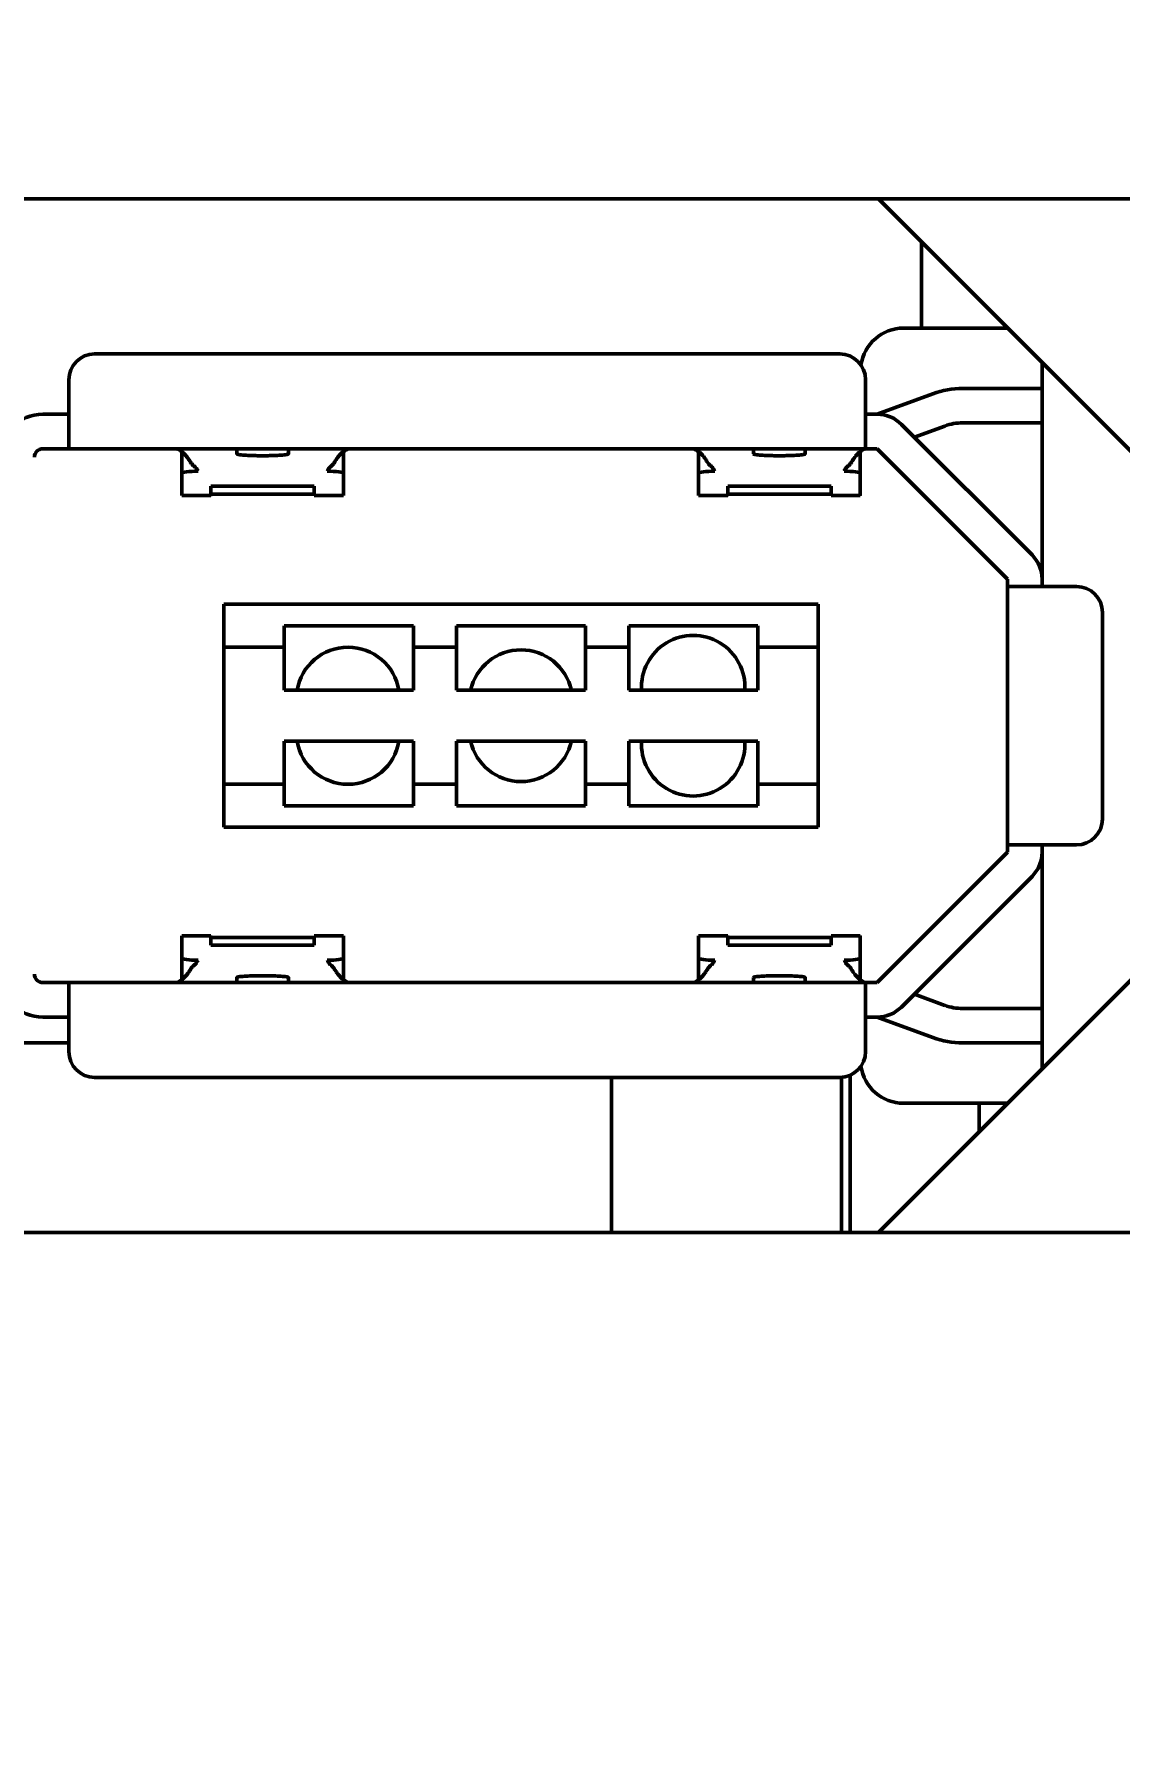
# Model space of a CAD drawing. Header units: millimetres. Extents: x 2121 to 4904, y 892 to 1933.
# Drawn here: x 2336.66 to 2361.86, y 1303.46 to 1343.37 of the extents above; entities that cross this region are included whole.
import ezdxf

# ---------------------------------------------------------------- set-up
doc = ezdxf.new("R2010")
doc.units = ezdxf.units.MM
doc.header["$LTSCALE"] = 1.8
doc.layers.add('외형선(ISO)', color=7, linetype='Continuous', lineweight=50)
doc.layers.add('치수(ISO)', color=7, linetype='Continuous', lineweight=25)
doc.styles.add('주 문자 (ISO)', font='')
doc.styles.add('주 텍스트 (ISO)', font='')
doc.styles.get('주 문자 (ISO)').set_extended_font_data('Tahoma')
doc.styles.get('주 텍스트 (ISO)').set_extended_font_data('Tahoma')
doc.dimstyles.new('기본값 (ISO)', dxfattribs={"dimscale": 1.8, "dimtxt": 3.5, "dimasz": 2.5, "dimexe": 3.175, "dimexo": 0, "dimgap": 0.762, "dimtad": 1, "dimrnd": 1e-08, "dimzin": 0, "dimtxsty": '주 텍스트 (ISO)', "dimcen": 0.09, "dimdle": 10, "dimclrd": 256, "dimclre": 256, "dimclrt": 256, "dimazin": 0, "dimtfac": 1.001486, "dimtmove": 0, "dimatfit": 3, "dimfxl": 1, "dimtolj": 1, "dimtzin": 0, "dimlwd": -1, "dimlwe": -1, "dimarcsym": 0})

# ---------------------------------------------------------------- blocks, each defined once
blk = doc.blocks.new('*D685')
at = {"layer": 'Defpoints', "color": 0}
for p in [(2296.96, 1640.945), (2404.327, 1640.945), (2379.76, 1292.845)]:
    blk.add_point(p, dxfattribs=at)
at = {"layer": '치수(ISO)', "color": 7}
for p, q in [((2296.96, 1640.945), (2410.042, 1640.945)), ((2404.327, 1297.345), (2404.327, 1636.445)), ((2379.76, 1292.845), (2410.042, 1292.845))]:
    blk.add_line(p, q, dxfattribs=at)
for points in [[(2405.077, 1636.445), (2403.577, 1636.445), (2404.327, 1640.945)], [(2403.577, 1297.345), (2405.077, 1297.345), (2404.327, 1292.845)]]:
    blk.add_solid(points, dxfattribs=at)
at = {"layer": '치수(ISO)', "insert": (2399.795, 1466.895), "char_height": 6.3, "attachment_point": 5, "rotation": 90, "style": '주 문자 (ISO)'}
blk.add_mtext('\\A1;174', dxfattribs=at)

msp = doc.modelspace()

# ---------------------------------------------------------------- linework, layer by layer
at = {"layer": '외형선(ISO)'}
for p, q in [((2328.46, 1339.545), (2364.46, 1339.545)), ((2362.26, 1333.545), (2356.26, 1339.545)), ((2357.26, 1336.545), (2357.26, 1338.545)), ((2356.844, 1336.545), (2359.26, 1336.545)), ((2338.06, 1335.945), (2355.36, 1335.945)), ((2360.06, 1330.713), (2360.06, 1335.745)), ((2337.46, 1335.345), (2337.46, 1334.745)), ((2355.96, 1335.345), (2355.96, 1334.745)), ((2359.66, 1335.145), (2358.215, 1335.145)), ((2359.66, 1335.145), (2360.06, 1335.145)), ((2337.46, 1334.745), (2337.46, 1333.745)), ((2355.96, 1333.745), (2355.96, 1334.745)), ((2357.525, 1335.022), (2356.229, 1334.545)), ((2337.46, 1334.545), (2336.86, 1334.545)), ((2356.229, 1334.545), (2355.96, 1334.545)), ((2360.06, 1334.345), (2358.215, 1334.345)), ((2359.826, 1331.279), (2356.794, 1334.31)), ((2357.801, 1334.271), (2357.094, 1334.011)), ((2337.46, 1333.745), (2336.86, 1333.745)), ((2355.96, 1333.745), (2337.46, 1333.745)), ((2340.085, 1333.677), (2340.085, 1333.167)), ((2343.835, 1333.677), (2343.835, 1333.167)), ((2352.085, 1333.677), (2352.085, 1333.167)), ((2355.835, 1333.677), (2355.835, 1333.167)), ((2355.96, 1333.745), (2356.229, 1333.745)), ((2356.229, 1333.745), (2359.26, 1330.713)), ((2340.76, 1332.659), (2340.085, 1332.659)), ((2343.835, 1332.659), (2343.16, 1332.659)), ((2352.76, 1332.659), (2352.085, 1332.659)), ((2355.835, 1332.659), (2355.16, 1332.659)), ((2359.26, 1330.713), (2359.26, 1330.545)), ((2359.26, 1324.545), (2359.26, 1330.545)), ((2360.26, 1330.545), (2359.26, 1330.545)), ((2360.06, 1330.545), (2360.06, 1330.713)), ((2360.26, 1330.545), (2360.86, 1330.545)), ((2341.06, 1330.135), (2354.86, 1330.135)), ((2341.06, 1329.135), (2341.06, 1330.135)), ((2354.86, 1330.135), (2354.86, 1329.135)), ((2342.46, 1329.635), (2342.46, 1329.135)), ((2345.46, 1329.635), (2342.46, 1329.635)), ((2345.46, 1329.135), (2345.46, 1329.635)), ((2346.46, 1329.635), (2346.46, 1329.135)), ((2349.46, 1329.635), (2346.46, 1329.635)), ((2349.46, 1329.135), (2349.46, 1329.635)), ((2350.46, 1329.635), (2350.46, 1329.135)), ((2353.46, 1329.635), (2350.46, 1329.635)), ((2353.46, 1329.135), (2353.46, 1329.635)), ((2361.46, 1325.145), (2361.46, 1329.945)), ((2341.06, 1329.135), (2341.06, 1328.135)), ((2341.06, 1329.135), (2342.46, 1329.135)), ((2342.46, 1329.135), (2342.46, 1328.135)), ((2345.46, 1329.135), (2346.46, 1329.135)), ((2345.46, 1328.135), (2345.46, 1329.135)), ((2346.46, 1329.135), (2346.46, 1328.135)), ((2349.46, 1329.135), (2350.46, 1329.135)), ((2349.46, 1328.135), (2349.46, 1329.135)), ((2350.46, 1329.135), (2350.46, 1328.135)), ((2353.46, 1329.135), (2354.86, 1329.135)), ((2353.46, 1328.135), (2353.46, 1329.135)), ((2354.86, 1328.135), (2354.86, 1329.135)), ((2341.06, 1328.135), (2341.06, 1326.955)), ((2345.46, 1328.135), (2342.46, 1328.135)), ((2349.46, 1328.135), (2346.46, 1328.135)), ((2353.46, 1328.135), (2350.46, 1328.135)), ((2354.86, 1326.955), (2354.86, 1328.135)), ((2341.06, 1326.955), (2341.06, 1325.955)), ((2342.46, 1325.955), (2342.46, 1326.955)), ((2345.46, 1326.955), (2342.46, 1326.955)), ((2345.46, 1326.955), (2345.46, 1325.955)), ((2349.46, 1326.955), (2346.46, 1326.955)), ((2346.46, 1325.955), (2346.46, 1326.955)), ((2349.46, 1326.955), (2349.46, 1325.955)), ((2353.46, 1326.955), (2350.46, 1326.955)), ((2350.46, 1325.955), (2350.46, 1326.955)), ((2353.46, 1326.955), (2353.46, 1325.955)), ((2354.86, 1325.955), (2354.86, 1326.955)), ((2341.06, 1324.955), (2341.06, 1325.955)), ((2342.46, 1325.955), (2341.06, 1325.955)), ((2342.46, 1325.455), (2342.46, 1325.955)), ((2345.46, 1325.955), (2345.46, 1325.455)), ((2346.46, 1325.955), (2345.46, 1325.955)), ((2346.46, 1325.455), (2346.46, 1325.955)), ((2349.46, 1325.955), (2349.46, 1325.455)), ((2350.46, 1325.955), (2349.46, 1325.955)), ((2350.46, 1325.455), (2350.46, 1325.955)), ((2353.46, 1325.955), (2353.46, 1325.455)), ((2354.86, 1325.955), (2353.46, 1325.955)), ((2354.86, 1325.955), (2354.86, 1324.955)), ((2345.46, 1325.455), (2342.46, 1325.455)), ((2349.46, 1325.455), (2346.46, 1325.455)), ((2353.46, 1325.455), (2350.46, 1325.455)), ((2354.86, 1324.955), (2341.06, 1324.955)), ((2356.229, 1321.345), (2359.26, 1324.376)), ((2359.26, 1324.376), (2359.26, 1324.545)), ((2359.26, 1324.545), (2360.26, 1324.545)), ((2360.06, 1324.545), (2360.06, 1324.376)), ((2360.06, 1319.345), (2360.06, 1324.376)), ((2360.26, 1324.545), (2360.86, 1324.545)), ((2359.826, 1323.81), (2356.794, 1320.779)), ((2340.76, 1322.43), (2340.085, 1322.43)), ((2343.835, 1322.43), (2343.16, 1322.43)), ((2352.76, 1322.43), (2352.085, 1322.43)), ((2355.835, 1322.43), (2355.16, 1322.43)), ((2340.085, 1321.413), (2340.085, 1321.922)), ((2343.835, 1321.413), (2343.835, 1321.922)), ((2352.085, 1321.413), (2352.085, 1321.922)), ((2355.835, 1321.413), (2355.835, 1321.922)), ((2337.46, 1321.345), (2336.86, 1321.345)), ((2337.46, 1321.345), (2355.96, 1321.345)), ((2337.46, 1321.345), (2337.46, 1320.345)), ((2355.96, 1321.345), (2356.229, 1321.345)), ((2355.96, 1320.345), (2355.96, 1321.345)), ((2356.26, 1315.545), (2362.26, 1321.545)), ((2357.094, 1321.079), (2357.801, 1320.818)), ((2337.46, 1320.545), (2336.86, 1320.545)), ((2356.229, 1320.545), (2355.96, 1320.545)), ((2357.525, 1320.068), (2356.229, 1320.545)), ((2358.215, 1320.745), (2360.06, 1320.745)), ((2337.46, 1319.745), (2337.46, 1320.345)), ((2355.96, 1319.745), (2355.96, 1320.345)), ((2332.46, 1319.945), (2337.46, 1319.945)), ((2359.66, 1319.945), (2358.215, 1319.945)), ((2359.66, 1319.945), (2360.06, 1319.945)), ((2355.6, 1315.545), (2355.6, 1319.195)), ((2338.06, 1319.145), (2355.36, 1319.145)), ((2350.06, 1315.545), (2350.06, 1319.145)), ((2355.4, 1315.545), (2355.4, 1319.146)), ((2359.26, 1318.545), (2356.844, 1318.545)), ((2358.6, 1318.545), (2358.6, 1317.885)), ((2364.46, 1315.545), (2328.46, 1315.545))]:
    msp.add_line(p, q, dxfattribs=at)
for centre, radius, start, end in [((2356.844, 1335.545), 1, 90, 171.9012), ((2338.06, 1335.345), 0.6, 90, 180), ((2355.36, 1335.345), 0.6, 0, 90), ((2358.215, 1333.145), 2, 90, 110.2046), ((2336.86, 1333.545), 1, 90, 180), ((2356.229, 1333.745), 0.8, 45, 90), ((2358.215, 1333.145), 1.2, 90, 110.2046), ((2336.86, 1333.545), 0.2, 90, 180), ((2359.26, 1330.713), 0.8, 0, 45), ((2360.86, 1329.945), 0.6, 0, 90), ((2351.958, 1328.21), 1.2, 356.4062, 183.5938), ((2343.943, 1327.936), 1.2, 9.5358, 170.4642), ((2347.96, 1327.874), 1.2, 90, 167.4773), ((2347.96, 1327.874), 1.2, 12.5227, 90), ((2343.943, 1327.153), 1.2, 189.5358, 350.4642), ((2347.96, 1327.215), 1.2, 192.5227, 270), ((2347.96, 1327.215), 1.2, 270, 347.4773), ((2351.958, 1326.879), 1.2, 176.4062, 3.5938), ((2360.86, 1325.145), 0.6, 270, 0), ((2359.26, 1324.376), 0.8, 315, 0), ((2336.86, 1321.545), 1, 180, 270), ((2336.86, 1321.545), 0.2, 180, 270), ((2356.229, 1321.345), 0.8, 270, 315), ((2358.215, 1321.945), 1.2, 249.7954, 270), ((2358.215, 1321.945), 2, 249.7954, 270), ((2338.06, 1319.745), 0.6, 180, 270), ((2355.36, 1319.745), 0.6, 270, 0), ((2356.844, 1319.545), 1, 188.0988, 270)]:
    msp.add_arc(centre, radius, start, end, dxfattribs=at)
for points, knots in [([(2339.961, 1333.744), (2339.975, 1333.738), (2339.987, 1333.733), (2339.999, 1333.727), (2340.011, 1333.722), (2340.022, 1333.716), (2340.032, 1333.71), (2340.043, 1333.705), (2340.052, 1333.699), (2340.061, 1333.693), (2340.066, 1333.69), (2340.07, 1333.687), (2340.074, 1333.684), (2340.076, 1333.683), (2340.078, 1333.682), (2340.08, 1333.68), (2340.081, 1333.679), (2340.082, 1333.679), (2340.083, 1333.678), (2340.084, 1333.678), (2340.084, 1333.677), (2340.085, 1333.676), (2340.092, 1333.672), (2340.1, 1333.665), (2340.108, 1333.658), (2340.121, 1333.647), (2340.135, 1333.634), (2340.148, 1333.62), (2340.159, 1333.609), (2340.169, 1333.598), (2340.18, 1333.586), (2340.19, 1333.573), (2340.2, 1333.56), (2340.21, 1333.547), (2340.21, 1333.547), (2340.211, 1333.547), (2340.211, 1333.546), (2340.221, 1333.533), (2340.231, 1333.519), (2340.242, 1333.503), (2340.247, 1333.496), (2340.252, 1333.488), (2340.257, 1333.48), (2340.26, 1333.476), (2340.262, 1333.472), (2340.265, 1333.468), (2340.268, 1333.464), (2340.27, 1333.46), (2340.273, 1333.456), (2340.273, 1333.456), (2340.273, 1333.455), (2340.273, 1333.455), (2340.278, 1333.447), (2340.283, 1333.438), (2340.288, 1333.431), (2340.289, 1333.43), (2340.289, 1333.429), (2340.29, 1333.428), (2340.295, 1333.421), (2340.299, 1333.414), (2340.304, 1333.408), (2340.305, 1333.407), (2340.305, 1333.406), (2340.306, 1333.406), (2340.311, 1333.399), (2340.316, 1333.393), (2340.321, 1333.387), (2340.326, 1333.381), (2340.331, 1333.376), (2340.335, 1333.371), (2340.335, 1333.371), (2340.335, 1333.371), (2340.335, 1333.371), (2340.344, 1333.362), (2340.354, 1333.353), (2340.364, 1333.344), (2340.374, 1333.336), (2340.384, 1333.327), (2340.396, 1333.316), (2340.396, 1333.316), (2340.397, 1333.315), (2340.398, 1333.314), (2340.398, 1333.314), (2340.398, 1333.314), (2340.398, 1333.314), (2340.406, 1333.306), (2340.414, 1333.298), (2340.42, 1333.289), (2340.424, 1333.285), (2340.427, 1333.281), (2340.43, 1333.276), (2340.433, 1333.272), (2340.435, 1333.268), (2340.438, 1333.264), (2340.448, 1333.247), (2340.456, 1333.231), (2340.46, 1333.222)], [0.0020053, 0.0020053, 0.0020053, 0.0020053, 0.0643799, 0.0643799, 0.0643799, 0.1267546, 0.1267546, 0.1267546, 0.1891293, 0.1891293, 0.1891293, 0.2203166, 0.2203166, 0.2203166, 0.2359103, 0.2359103, 0.2359103, 0.2437071, 0.2437071, 0.2437071, 0.2498717, 0.2498717, 0.2498717, 0.2952048, 0.2952048, 0.2952048, 0.3762533, 0.3762533, 0.3762533, 0.438628, 0.438628, 0.438628, 0.5000008, 0.5000008, 0.5000008, 0.5010026, 0.5010026, 0.5010026, 0.5633773, 0.5633773, 0.5633773, 0.5945646, 0.5945646, 0.5945646, 0.6101583, 0.6101583, 0.6101583, 0.6249943, 0.6249943, 0.6249943, 0.625752, 0.625752, 0.625752, 0.6537316, 0.6537316, 0.6537316, 0.6569393, 0.6569393, 0.6569393, 0.6840557, 0.6840557, 0.6840557, 0.6881266, 0.6881266, 0.6881266, 0.719314, 0.719314, 0.719314, 0.7500016, 0.7500016, 0.7500016, 0.7505013, 0.7505013, 0.7505013, 0.812876, 0.812876, 0.812876, 0.8713522, 0.8713522, 0.8713522, 0.8749917, 0.8749917, 0.8749917, 0.8752507, 0.8752507, 0.8752507, 0.906438, 0.906438, 0.906438, 0.9220317, 0.9220317, 0.9220317, 0.9376253, 0.9376253, 0.9376253, 1, 1, 1, 1]), ([(2341.36, 1333.745), (2341.36, 1333.723), (2341.36, 1333.702), (2341.36, 1333.646), (2341.36, 1333.635), (2341.36, 1333.623)], [-0.9988847, -0.9988847, -0.9988847, -0.9988847, -0.75, -0.75, -0.7002284, -0.7002284, -0.7002284, -0.7002284]), ([(2341.36, 1333.623), (2341.36, 1333.621), (2341.363, 1333.619), (2341.378, 1333.614), (2341.391, 1333.611), (2341.438, 1333.603), (2341.482, 1333.599), (2341.586, 1333.591), (2341.644, 1333.588), (2341.748, 1333.585), (2341.79, 1333.584), (2341.875, 1333.582), (2341.917, 1333.582), (2341.96, 1333.582)], [0.000001, 0.000001, 0.000001, 0.000001, 0.00535377, 0.00535377, 0.01215161, 0.01215161, 0.02364563, 0.02364563, 0.0342391, 0.0342391, 0.04087624, 0.04087624, 0.04726548, 0.04726548, 0.04726548, 0.04726548]), ([(2341.96, 1333.582), (2342.003, 1333.582), (2342.045, 1333.582), (2342.13, 1333.584), (2342.172, 1333.585), (2342.276, 1333.588), (2342.335, 1333.591), (2342.438, 1333.599), (2342.482, 1333.603), (2342.53, 1333.611), (2342.543, 1333.614), (2342.557, 1333.619), (2342.56, 1333.621), (2342.56, 1333.623)], [0.000001, 0.000001, 0.000001, 0.000001, 0.0063895, 0.0063895, 0.01302584, 0.01302584, 0.0236187, 0.0236187, 0.03511235, 0.03511235, 0.04191001, 0.04191001, 0.04726258, 0.04726258, 0.04726258, 0.04726258]), ([(2342.56, 1333.623), (2342.56, 1333.635), (2342.56, 1333.646), (2342.56, 1333.702), (2342.56, 1333.723), (2342.56, 1333.745)], [0.7002284, 0.7002284, 0.7002284, 0.7002284, 0.75, 0.75, 0.9988847, 0.9988847, 0.9988847, 0.9988847]), ([(2343.46, 1333.222), (2343.464, 1333.231), (2343.472, 1333.247), (2343.482, 1333.264), (2343.485, 1333.268), (2343.488, 1333.272), (2343.49, 1333.276), (2343.499, 1333.289), (2343.51, 1333.302), (2343.522, 1333.314), (2343.523, 1333.315), (2343.524, 1333.316), (2343.525, 1333.316), (2343.536, 1333.327), (2343.546, 1333.336), (2343.556, 1333.344), (2343.566, 1333.353), (2343.576, 1333.362), (2343.585, 1333.371), (2343.585, 1333.371), (2343.585, 1333.371), (2343.585, 1333.371), (2343.589, 1333.376), (2343.594, 1333.381), (2343.599, 1333.387), (2343.604, 1333.393), (2343.609, 1333.399), (2343.614, 1333.406), (2343.615, 1333.406), (2343.616, 1333.407), (2343.616, 1333.408), (2343.621, 1333.414), (2343.625, 1333.421), (2343.63, 1333.428), (2343.631, 1333.429), (2343.631, 1333.43), (2343.632, 1333.431), (2343.637, 1333.438), (2343.642, 1333.447), (2343.647, 1333.455), (2343.647, 1333.455), (2343.647, 1333.456), (2343.647, 1333.456), (2343.65, 1333.46), (2343.652, 1333.464), (2343.655, 1333.468), (2343.658, 1333.472), (2343.66, 1333.476), (2343.663, 1333.48), (2343.668, 1333.488), (2343.673, 1333.496), (2343.679, 1333.503), (2343.689, 1333.519), (2343.699, 1333.533), (2343.709, 1333.546), (2343.71, 1333.547), (2343.71, 1333.547), (2343.71, 1333.547), (2343.72, 1333.56), (2343.73, 1333.573), (2343.74, 1333.585), (2343.751, 1333.598), (2343.761, 1333.609), (2343.772, 1333.62), (2343.792, 1333.642), (2343.813, 1333.66), (2343.834, 1333.676), (2343.834, 1333.676), (2343.835, 1333.676), (2343.835, 1333.676), (2343.836, 1333.677), (2343.836, 1333.678), (2343.837, 1333.678), (2343.838, 1333.679), (2343.839, 1333.679), (2343.84, 1333.68), (2343.842, 1333.682), (2343.844, 1333.683), (2343.846, 1333.684), (2343.85, 1333.687), (2343.854, 1333.69), (2343.859, 1333.693), (2343.868, 1333.699), (2343.877, 1333.705), (2343.888, 1333.71), (2343.898, 1333.716), (2343.909, 1333.722), (2343.921, 1333.727), (2343.933, 1333.733), (2343.945, 1333.738), (2343.959, 1333.744)], [0, 0, 0, 0, 0.0623747, 0.0623747, 0.0623747, 0.0779683, 0.0779683, 0.0779683, 0.1247494, 0.1247494, 0.1247494, 0.1286478, 0.1286478, 0.1286478, 0.187124, 0.187124, 0.187124, 0.2494987, 0.2494987, 0.2494987, 0.2499984, 0.2499984, 0.2499984, 0.280686, 0.280686, 0.280686, 0.3118734, 0.3118734, 0.3118734, 0.3159378, 0.3159378, 0.3159378, 0.3430607, 0.3430607, 0.3430607, 0.3462639, 0.3462639, 0.3462639, 0.3742481, 0.3742481, 0.3742481, 0.3750057, 0.3750057, 0.3750057, 0.3898417, 0.3898417, 0.3898417, 0.4054354, 0.4054354, 0.4054354, 0.4366227, 0.4366227, 0.4366227, 0.4989974, 0.4989974, 0.4989974, 0.4999992, 0.4999992, 0.4999992, 0.5613721, 0.5613721, 0.5613721, 0.6237468, 0.6237468, 0.6237468, 0.7484961, 0.7484961, 0.7484961, 0.7501283, 0.7501283, 0.7501283, 0.756293, 0.756293, 0.756293, 0.7640898, 0.7640898, 0.7640898, 0.7796835, 0.7796835, 0.7796835, 0.8108708, 0.8108708, 0.8108708, 0.8732455, 0.8732455, 0.8732455, 0.9356201, 0.9356201, 0.9356201, 0.9979948, 0.9979948, 0.9979948, 0.9979948]), ([(2351.961, 1333.744), (2351.988, 1333.733), (2352.012, 1333.722), (2352.033, 1333.71), (2352.043, 1333.705), (2352.053, 1333.699), (2352.061, 1333.693), (2352.066, 1333.69), (2352.07, 1333.687), (2352.074, 1333.684), (2352.076, 1333.683), (2352.078, 1333.682), (2352.08, 1333.68), (2352.081, 1333.679), (2352.082, 1333.679), (2352.083, 1333.678), (2352.084, 1333.677), (2352.085, 1333.677), (2352.086, 1333.676), (2352.095, 1333.669), (2352.103, 1333.662), (2352.112, 1333.655), (2352.124, 1333.644), (2352.136, 1333.633), (2352.148, 1333.62), (2352.159, 1333.609), (2352.169, 1333.598), (2352.18, 1333.586), (2352.186, 1333.577), (2352.193, 1333.569), (2352.2, 1333.56), (2352.204, 1333.556), (2352.207, 1333.551), (2352.211, 1333.546), (2352.221, 1333.533), (2352.231, 1333.519), (2352.242, 1333.503), (2352.244, 1333.499), (2352.247, 1333.496), (2352.249, 1333.492), (2352.252, 1333.488), (2352.255, 1333.484), (2352.257, 1333.48), (2352.26, 1333.476), (2352.262, 1333.472), (2352.265, 1333.468), (2352.268, 1333.464), (2352.27, 1333.46), (2352.273, 1333.455), (2352.274, 1333.454), (2352.275, 1333.452), (2352.276, 1333.451), (2352.276, 1333.45), (2352.277, 1333.449), (2352.277, 1333.448), (2352.278, 1333.447), (2352.279, 1333.446), (2352.279, 1333.445), (2352.28, 1333.443), (2352.281, 1333.442), (2352.282, 1333.44), (2352.285, 1333.436), (2352.287, 1333.433), (2352.289, 1333.43), (2352.293, 1333.423), (2352.297, 1333.417), (2352.301, 1333.412), (2352.303, 1333.409), (2352.304, 1333.408), (2352.306, 1333.406), (2352.311, 1333.399), (2352.316, 1333.392), (2352.321, 1333.387), (2352.326, 1333.381), (2352.331, 1333.376), (2352.335, 1333.371), (2352.344, 1333.362), (2352.354, 1333.353), (2352.364, 1333.344), (2352.369, 1333.34), (2352.375, 1333.335), (2352.38, 1333.33), (2352.382, 1333.328), (2352.385, 1333.327), (2352.387, 1333.325), (2352.387, 1333.324), (2352.388, 1333.323), (2352.389, 1333.323), (2352.39, 1333.321), (2352.392, 1333.32), (2352.393, 1333.319), (2352.394, 1333.318), (2352.395, 1333.317), (2352.396, 1333.316), (2352.396, 1333.316), (2352.397, 1333.315), (2352.398, 1333.314), (2352.408, 1333.304), (2352.417, 1333.294), (2352.425, 1333.283), (2352.43, 1333.277), (2352.434, 1333.27), (2352.438, 1333.264), (2352.448, 1333.247), (2352.456, 1333.231), (2352.46, 1333.222)], [0.0020053, 0.0020053, 0.0020053, 0.0020053, 0.1267546, 0.1267546, 0.1267546, 0.1891293, 0.1891293, 0.1891293, 0.2203166, 0.2203166, 0.2203166, 0.2359103, 0.2359103, 0.2359103, 0.2437071, 0.2437071, 0.2437071, 0.251504, 0.251504, 0.251504, 0.3029398, 0.3029398, 0.3029398, 0.3762533, 0.3762533, 0.3762533, 0.438628, 0.438628, 0.438628, 0.4793784, 0.4793784, 0.4793784, 0.5010026, 0.5010026, 0.5010026, 0.5633773, 0.5633773, 0.5633773, 0.5791938, 0.5791938, 0.5791938, 0.5945646, 0.5945646, 0.5945646, 0.6101583, 0.6101583, 0.6101583, 0.625752, 0.625752, 0.625752, 0.6306847, 0.6306847, 0.6306847, 0.633726, 0.633726, 0.633726, 0.6367672, 0.6367672, 0.6367672, 0.6428492, 0.6428492, 0.6428492, 0.6550118, 0.6550118, 0.6550118, 0.6793312, 0.6793312, 0.6793312, 0.6881266, 0.6881266, 0.6881266, 0.719314, 0.719314, 0.719314, 0.7505013, 0.7505013, 0.7505013, 0.812876, 0.812876, 0.812876, 0.8440633, 0.8440633, 0.8440633, 0.8557671, 0.8557671, 0.8557671, 0.859657, 0.859657, 0.859657, 0.8674538, 0.8674538, 0.8674538, 0.8713522, 0.8713522, 0.8713522, 0.8752507, 0.8752507, 0.8752507, 0.9136228, 0.9136228, 0.9136228, 0.9376253, 0.9376253, 0.9376253, 1, 1, 1, 1]), ([(2353.36, 1333.623), (2353.36, 1333.635), (2353.36, 1333.646), (2353.36, 1333.702), (2353.36, 1333.723), (2353.36, 1333.745)], [0.7002284, 0.7002284, 0.7002284, 0.7002284, 0.75, 0.75, 0.9988847, 0.9988847, 0.9988847, 0.9988847]), ([(2353.96, 1333.582), (2353.917, 1333.582), (2353.875, 1333.582), (2353.79, 1333.584), (2353.748, 1333.585), (2353.644, 1333.588), (2353.586, 1333.591), (2353.482, 1333.599), (2353.438, 1333.603), (2353.391, 1333.611), (2353.378, 1333.614), (2353.363, 1333.619), (2353.36, 1333.621), (2353.36, 1333.623)], [-0.04726548, -0.04726548, -0.04726548, -0.04726548, -0.04087659, -0.04087659, -0.03423984, -0.03423984, -0.02364633, -0.02364633, -0.01215197, -0.01215197, -0.0053539, -0.0053539, -0.000001, -0.000001, -0.000001, -0.000001]), ([(2354.56, 1333.623), (2354.56, 1333.621), (2354.557, 1333.619), (2354.543, 1333.614), (2354.53, 1333.611), (2354.482, 1333.603), (2354.438, 1333.599), (2354.335, 1333.591), (2354.276, 1333.588), (2354.172, 1333.585), (2354.13, 1333.584), (2354.045, 1333.582), (2354.003, 1333.582), (2353.96, 1333.582)], [-0.04726258, -0.04726258, -0.04726258, -0.04726258, -0.04191013, -0.04191013, -0.03511271, -0.03511271, -0.0236194, -0.0236194, -0.01302658, -0.01302658, -0.00638985, -0.00638985, -0.000001, -0.000001, -0.000001, -0.000001]), ([(2354.56, 1333.745), (2354.56, 1333.723), (2354.56, 1333.702), (2354.56, 1333.646), (2354.56, 1333.635), (2354.56, 1333.623)], [-0.9988847, -0.9988847, -0.9988847, -0.9988847, -0.75, -0.75, -0.7002284, -0.7002284, -0.7002284, -0.7002284]), ([(2355.46, 1333.222), (2355.464, 1333.231), (2355.472, 1333.247), (2355.482, 1333.264), (2355.486, 1333.27), (2355.49, 1333.277), (2355.495, 1333.283), (2355.503, 1333.294), (2355.512, 1333.304), (2355.522, 1333.314), (2355.523, 1333.315), (2355.524, 1333.316), (2355.525, 1333.316), (2355.525, 1333.317), (2355.526, 1333.318), (2355.527, 1333.319), (2355.528, 1333.32), (2355.53, 1333.321), (2355.531, 1333.323), (2355.532, 1333.323), (2355.533, 1333.324), (2355.533, 1333.325), (2355.535, 1333.327), (2355.538, 1333.328), (2355.54, 1333.33), (2355.545, 1333.335), (2355.551, 1333.34), (2355.556, 1333.344), (2355.566, 1333.353), (2355.576, 1333.362), (2355.585, 1333.371), (2355.589, 1333.376), (2355.594, 1333.381), (2355.599, 1333.387), (2355.604, 1333.392), (2355.609, 1333.399), (2355.614, 1333.406), (2355.616, 1333.408), (2355.617, 1333.409), (2355.619, 1333.412), (2355.623, 1333.417), (2355.626, 1333.422), (2355.63, 1333.428), (2355.633, 1333.432), (2355.635, 1333.436), (2355.638, 1333.44), (2355.639, 1333.442), (2355.64, 1333.443), (2355.641, 1333.445), (2355.642, 1333.446), (2355.642, 1333.447), (2355.643, 1333.448), (2355.643, 1333.449), (2355.644, 1333.45), (2355.644, 1333.451), (2355.645, 1333.452), (2355.646, 1333.454), (2355.647, 1333.455), (2355.65, 1333.46), (2355.652, 1333.464), (2355.655, 1333.468), (2355.658, 1333.472), (2355.66, 1333.476), (2355.663, 1333.48), (2355.665, 1333.484), (2355.668, 1333.488), (2355.671, 1333.492), (2355.673, 1333.496), (2355.676, 1333.499), (2355.679, 1333.503), (2355.689, 1333.519), (2355.699, 1333.533), (2355.709, 1333.546), (2355.713, 1333.551), (2355.716, 1333.556), (2355.72, 1333.56), (2355.727, 1333.569), (2355.734, 1333.577), (2355.74, 1333.585), (2355.751, 1333.598), (2355.761, 1333.609), (2355.772, 1333.62), (2355.784, 1333.633), (2355.796, 1333.644), (2355.808, 1333.655), (2355.817, 1333.662), (2355.825, 1333.669), (2355.834, 1333.676), (2355.835, 1333.677), (2355.836, 1333.677), (2355.837, 1333.678), (2355.838, 1333.679), (2355.839, 1333.679), (2355.84, 1333.68), (2355.842, 1333.682), (2355.844, 1333.683), (2355.846, 1333.684), (2355.85, 1333.687), (2355.854, 1333.69), (2355.859, 1333.693), (2355.867, 1333.699), (2355.877, 1333.705), (2355.887, 1333.71), (2355.908, 1333.722), (2355.932, 1333.733), (2355.959, 1333.744)], [0, 0, 0, 0, 0.0623747, 0.0623747, 0.0623747, 0.0863772, 0.0863772, 0.0863772, 0.1247494, 0.1247494, 0.1247494, 0.1286478, 0.1286478, 0.1286478, 0.1325462, 0.1325462, 0.1325462, 0.140343, 0.140343, 0.140343, 0.1442341, 0.1442341, 0.1442341, 0.1559367, 0.1559367, 0.1559367, 0.187124, 0.187124, 0.187124, 0.2494987, 0.2494987, 0.2494987, 0.280686, 0.280686, 0.280686, 0.3118734, 0.3118734, 0.3118734, 0.3206749, 0.3206749, 0.3206749, 0.3430607, 0.3430607, 0.3430607, 0.3571617, 0.3571617, 0.3571617, 0.363245, 0.363245, 0.363245, 0.3662868, 0.3662868, 0.3662868, 0.3693288, 0.3693288, 0.3693288, 0.3742481, 0.3742481, 0.3742481, 0.3898417, 0.3898417, 0.3898417, 0.4054354, 0.4054354, 0.4054354, 0.4208253, 0.4208253, 0.4208253, 0.4366227, 0.4366227, 0.4366227, 0.4989974, 0.4989974, 0.4989974, 0.5206458, 0.5206458, 0.5206458, 0.5613721, 0.5613721, 0.5613721, 0.6237468, 0.6237468, 0.6237468, 0.6970752, 0.6970752, 0.6970752, 0.7484961, 0.7484961, 0.7484961, 0.756293, 0.756293, 0.756293, 0.7640898, 0.7640898, 0.7640898, 0.7796835, 0.7796835, 0.7796835, 0.8108708, 0.8108708, 0.8108708, 0.8732455, 0.8732455, 0.8732455, 0.9979948, 0.9979948, 0.9979948, 0.9979948]), ([(2340.46, 1333.222), (2340.361, 1333.222), (2340.263, 1333.217), (2340.194, 1333.207), (2340.125, 1333.198), (2340.085, 1333.183), (2340.085, 1333.167)], [0, 0, 0, 0, 0.5, 0.5, 0.5, 1, 1, 1, 1]), ([(2340.085, 1333.167), (2340.085, 1333.166), (2340.085, 1333.155), (2340.085, 1333.137), (2340.085, 1333.117), (2340.085, 1333.108), (2340.085, 1333.104), (2340.085, 1333.103), (2340.085, 1333.103), (2340.085, 1333.102), (2340.085, 1333.1), (2340.085, 1333.098), (2340.085, 1333.077), (2340.085, 1333.049), (2340.085, 1332.982), (2340.085, 1332.942), (2340.085, 1332.859), (2340.085, 1332.814), (2340.085, 1332.734), (2340.085, 1332.698), (2340.085, 1332.667), (2340.085, 1332.66), (2340.085, 1332.659), (2340.085, 1332.659), (2340.085, 1332.659)], [-0.2211868, -0.2211868, -0.2211868, -0.2211868, -0.21875, -0.203125, -0.1953125, -0.1914063, -0.190918, -0.190918, -0.1904297, -0.1904297, -0.1894531, -0.1875, -0.1875, -0.15625, -0.15625, -0.125, -0.125, -0.09375, -0.09375, -0.0625, -0.0625, -0.046875, -0.046875, -0.0452681, -0.0452681, -0.0452681, -0.0452681]), ([(2343.835, 1333.167), (2343.835, 1333.184), (2343.797, 1333.197), (2343.726, 1333.207), (2343.656, 1333.217), (2343.56, 1333.222), (2343.46, 1333.222)], [0, 0, 0, 0, 0.5, 0.5, 0.5, 1, 1, 1, 1]), ([(2343.835, 1332.659), (2343.835, 1332.659), (2343.835, 1332.659), (2343.835, 1332.66), (2343.835, 1332.667), (2343.835, 1332.698), (2343.835, 1332.734), (2343.835, 1332.814), (2343.835, 1332.859), (2343.835, 1332.942), (2343.835, 1332.982), (2343.835, 1333.049), (2343.835, 1333.077), (2343.835, 1333.098), (2343.835, 1333.1), (2343.835, 1333.102), (2343.835, 1333.103), (2343.835, 1333.103), (2343.835, 1333.104), (2343.835, 1333.108), (2343.835, 1333.117), (2343.835, 1333.137), (2343.835, 1333.155), (2343.835, 1333.166), (2343.835, 1333.167)], [0.0452681, 0.0452681, 0.0452681, 0.0452681, 0.046875, 0.046875, 0.0625, 0.0625, 0.09375, 0.09375, 0.125, 0.125, 0.15625, 0.15625, 0.1875, 0.1875, 0.1894531, 0.1904297, 0.1904297, 0.190918, 0.190918, 0.1914063, 0.1953125, 0.203125, 0.21875, 0.2211868, 0.2211868, 0.2211868, 0.2211868]), ([(2352.46, 1333.222), (2352.361, 1333.222), (2352.263, 1333.217), (2352.194, 1333.207), (2352.125, 1333.198), (2352.085, 1333.183), (2352.085, 1333.167)], [0, 0, 0, 0, 0.5, 0.5, 0.5, 1, 1, 1, 1]), ([(2352.085, 1333.167), (2352.085, 1333.166), (2352.085, 1333.155), (2352.085, 1333.137), (2352.085, 1333.117), (2352.085, 1333.108), (2352.085, 1333.104), (2352.085, 1333.103), (2352.085, 1333.103), (2352.085, 1333.102), (2352.085, 1333.1), (2352.085, 1333.098), (2352.085, 1333.077), (2352.085, 1333.049), (2352.085, 1332.982), (2352.085, 1332.942), (2352.085, 1332.859), (2352.085, 1332.814), (2352.085, 1332.734), (2352.085, 1332.698), (2352.085, 1332.667), (2352.085, 1332.66), (2352.085, 1332.659), (2352.085, 1332.659), (2352.085, 1332.659)], [-0.2211868, -0.2211868, -0.2211868, -0.2211868, -0.21875, -0.203125, -0.1953125, -0.1914063, -0.190918, -0.190918, -0.1904297, -0.1904297, -0.1894531, -0.1875, -0.1875, -0.15625, -0.15625, -0.125, -0.125, -0.09375, -0.09375, -0.0625, -0.0625, -0.046875, -0.046875, -0.0452681, -0.0452681, -0.0452681, -0.0452681]), ([(2355.835, 1333.167), (2355.835, 1333.184), (2355.797, 1333.197), (2355.726, 1333.207), (2355.656, 1333.217), (2355.56, 1333.222), (2355.46, 1333.222)], [0, 0, 0, 0, 0.5, 0.5, 0.5, 1, 1, 1, 1]), ([(2355.835, 1332.659), (2355.835, 1332.659), (2355.835, 1332.659), (2355.835, 1332.66), (2355.835, 1332.667), (2355.835, 1332.698), (2355.835, 1332.734), (2355.835, 1332.814), (2355.835, 1332.859), (2355.835, 1332.942), (2355.835, 1332.982), (2355.835, 1333.049), (2355.835, 1333.077), (2355.835, 1333.098), (2355.835, 1333.1), (2355.835, 1333.102), (2355.835, 1333.103), (2355.835, 1333.103), (2355.835, 1333.104), (2355.835, 1333.108), (2355.835, 1333.117), (2355.835, 1333.137), (2355.835, 1333.155), (2355.835, 1333.166), (2355.835, 1333.167)], [0.0452681, 0.0452681, 0.0452681, 0.0452681, 0.046875, 0.046875, 0.0625, 0.0625, 0.09375, 0.09375, 0.125, 0.125, 0.15625, 0.15625, 0.1875, 0.1875, 0.1894531, 0.1904297, 0.1904297, 0.190918, 0.190918, 0.1914063, 0.1953125, 0.203125, 0.21875, 0.2211868, 0.2211868, 0.2211868, 0.2211868]), ([(2340.76, 1332.659), (2340.76, 1332.659), (2340.76, 1332.659), (2340.76, 1332.66), (2340.76, 1332.667), (2340.76, 1332.698), (2340.76, 1332.734), (2340.76, 1332.806), (2340.76, 1332.841), (2340.76, 1332.874)], [0.04526813, 0.04526813, 0.04526813, 0.04526813, 0.046875, 0.046875, 0.0625, 0.0625, 0.09375, 0.09375, 0.11856529, 0.11856529, 0.11856529, 0.11856529]), ([(2340.76, 1332.874), (2341.16, 1332.874), (2341.56, 1332.874), (2342.36, 1332.874), (2342.76, 1332.874), (2343.16, 1332.874)], [-0.1200022, -0.1200022, -0.1200022, -0.1200022, -0.0600022, -0.0600022, -0.0000022, -0.0000022, -0.0000022, -0.0000022]), ([(2343.16, 1332.874), (2343.16, 1332.841), (2343.16, 1332.806), (2343.16, 1332.734), (2343.16, 1332.698), (2343.16, 1332.667), (2343.16, 1332.66), (2343.16, 1332.659), (2343.16, 1332.659), (2343.16, 1332.659)], [-0.11856529, -0.11856529, -0.11856529, -0.11856529, -0.09375, -0.09375, -0.0625, -0.0625, -0.046875, -0.046875, -0.04526813, -0.04526813, -0.04526813, -0.04526813]), ([(2352.76, 1332.659), (2352.76, 1332.659), (2352.76, 1332.659), (2352.76, 1332.66), (2352.76, 1332.667), (2352.76, 1332.698), (2352.76, 1332.734), (2352.76, 1332.806), (2352.76, 1332.841), (2352.76, 1332.874)], [0.04526813, 0.04526813, 0.04526813, 0.04526813, 0.046875, 0.046875, 0.0625, 0.0625, 0.09375, 0.09375, 0.11856529, 0.11856529, 0.11856529, 0.11856529]), ([(2352.76, 1332.874), (2353.16, 1332.874), (2353.56, 1332.874), (2354.36, 1332.874), (2354.76, 1332.874), (2355.16, 1332.874)], [-0.1200022, -0.1200022, -0.1200022, -0.1200022, -0.0600022, -0.0600022, -0.0000022, -0.0000022, -0.0000022, -0.0000022]), ([(2355.16, 1332.874), (2355.16, 1332.841), (2355.16, 1332.806), (2355.16, 1332.734), (2355.16, 1332.698), (2355.16, 1332.667), (2355.16, 1332.66), (2355.16, 1332.659), (2355.16, 1332.659), (2355.16, 1332.659)], [-0.11856529, -0.11856529, -0.11856529, -0.11856529, -0.09375, -0.09375, -0.0625, -0.0625, -0.046875, -0.046875, -0.04526813, -0.04526813, -0.04526813, -0.04526813]), ([(2343.16, 1332.692), (2342.76, 1332.692), (2342.36, 1332.692), (2341.56, 1332.692), (2341.16, 1332.692), (2340.76, 1332.692)], [0.0000017, 0.0000017, 0.0000017, 0.0000017, 0.0600017, 0.0600017, 0.1200017, 0.1200017, 0.1200017, 0.1200017]), ([(2355.16, 1332.692), (2354.76, 1332.692), (2354.36, 1332.692), (2353.56, 1332.692), (2353.16, 1332.692), (2352.76, 1332.692)], [0.0000017, 0.0000017, 0.0000017, 0.0000017, 0.0600017, 0.0600017, 0.1200017, 0.1200017, 0.1200017, 0.1200017]), ([(2340.085, 1321.922), (2340.085, 1321.923), (2340.085, 1321.935), (2340.085, 1321.952), (2340.085, 1321.972), (2340.085, 1321.982), (2340.085, 1321.985), (2340.085, 1321.986), (2340.085, 1321.986), (2340.085, 1321.987), (2340.085, 1321.989), (2340.085, 1321.991), (2340.085, 1322.012), (2340.085, 1322.04), (2340.085, 1322.107), (2340.085, 1322.147), (2340.085, 1322.231), (2340.085, 1322.275), (2340.085, 1322.355), (2340.085, 1322.391), (2340.085, 1322.422), (2340.085, 1322.429), (2340.085, 1322.43), (2340.085, 1322.43), (2340.085, 1322.43)], [-0.2211868, -0.2211868, -0.2211868, -0.2211868, -0.21875, -0.203125, -0.1953125, -0.1914063, -0.190918, -0.190918, -0.1904297, -0.1904297, -0.1894531, -0.1875, -0.1875, -0.15625, -0.15625, -0.125, -0.125, -0.09375, -0.09375, -0.0625, -0.0625, -0.046875, -0.046875, -0.0452681, -0.0452681, -0.0452681, -0.0452681]), ([(2340.76, 1322.43), (2340.76, 1322.43), (2340.76, 1322.43), (2340.76, 1322.429), (2340.76, 1322.422), (2340.76, 1322.391), (2340.76, 1322.355), (2340.76, 1322.283), (2340.76, 1322.249), (2340.76, 1322.215)], [0.04526813, 0.04526813, 0.04526813, 0.04526813, 0.046875, 0.046875, 0.0625, 0.0625, 0.09375, 0.09375, 0.11856529, 0.11856529, 0.11856529, 0.11856529]), ([(2343.16, 1322.397), (2342.76, 1322.397), (2342.36, 1322.397), (2341.56, 1322.397), (2341.16, 1322.397), (2340.76, 1322.397)], [0.0000017, 0.0000017, 0.0000017, 0.0000017, 0.0600017, 0.0600017, 0.1200017, 0.1200017, 0.1200017, 0.1200017]), ([(2343.16, 1322.215), (2343.16, 1322.249), (2343.16, 1322.283), (2343.16, 1322.355), (2343.16, 1322.391), (2343.16, 1322.422), (2343.16, 1322.429), (2343.16, 1322.43), (2343.16, 1322.43), (2343.16, 1322.43)], [-0.11856529, -0.11856529, -0.11856529, -0.11856529, -0.09375, -0.09375, -0.0625, -0.0625, -0.046875, -0.046875, -0.04526813, -0.04526813, -0.04526813, -0.04526813]), ([(2343.835, 1322.43), (2343.835, 1322.43), (2343.835, 1322.43), (2343.835, 1322.429), (2343.835, 1322.422), (2343.835, 1322.391), (2343.835, 1322.355), (2343.835, 1322.275), (2343.835, 1322.231), (2343.835, 1322.147), (2343.835, 1322.107), (2343.835, 1322.04), (2343.835, 1322.012), (2343.835, 1321.991), (2343.835, 1321.989), (2343.835, 1321.987), (2343.835, 1321.986), (2343.835, 1321.986), (2343.835, 1321.985), (2343.835, 1321.982), (2343.835, 1321.972), (2343.835, 1321.952), (2343.835, 1321.935), (2343.835, 1321.923), (2343.835, 1321.922)], [0.0452681, 0.0452681, 0.0452681, 0.0452681, 0.046875, 0.046875, 0.0625, 0.0625, 0.09375, 0.09375, 0.125, 0.125, 0.15625, 0.15625, 0.1875, 0.1875, 0.1894531, 0.1904297, 0.1904297, 0.190918, 0.190918, 0.1914063, 0.1953125, 0.203125, 0.21875, 0.2211868, 0.2211868, 0.2211868, 0.2211868]), ([(2352.085, 1321.922), (2352.085, 1321.923), (2352.085, 1321.935), (2352.085, 1321.952), (2352.085, 1321.972), (2352.085, 1321.982), (2352.085, 1321.985), (2352.085, 1321.986), (2352.085, 1321.986), (2352.085, 1321.987), (2352.085, 1321.989), (2352.085, 1321.991), (2352.085, 1322.012), (2352.085, 1322.04), (2352.085, 1322.107), (2352.085, 1322.147), (2352.085, 1322.231), (2352.085, 1322.275), (2352.085, 1322.355), (2352.085, 1322.391), (2352.085, 1322.422), (2352.085, 1322.429), (2352.085, 1322.43), (2352.085, 1322.43), (2352.085, 1322.43)], [-0.2211868, -0.2211868, -0.2211868, -0.2211868, -0.21875, -0.203125, -0.1953125, -0.1914063, -0.190918, -0.190918, -0.1904297, -0.1904297, -0.1894531, -0.1875, -0.1875, -0.15625, -0.15625, -0.125, -0.125, -0.09375, -0.09375, -0.0625, -0.0625, -0.046875, -0.046875, -0.0452681, -0.0452681, -0.0452681, -0.0452681]), ([(2352.76, 1322.43), (2352.76, 1322.43), (2352.76, 1322.43), (2352.76, 1322.429), (2352.76, 1322.422), (2352.76, 1322.391), (2352.76, 1322.355), (2352.76, 1322.283), (2352.76, 1322.249), (2352.76, 1322.215)], [0.04526813, 0.04526813, 0.04526813, 0.04526813, 0.046875, 0.046875, 0.0625, 0.0625, 0.09375, 0.09375, 0.11856529, 0.11856529, 0.11856529, 0.11856529]), ([(2355.16, 1322.397), (2354.76, 1322.397), (2354.36, 1322.397), (2353.56, 1322.397), (2353.16, 1322.397), (2352.76, 1322.397)], [0.0000017, 0.0000017, 0.0000017, 0.0000017, 0.0600017, 0.0600017, 0.1200017, 0.1200017, 0.1200017, 0.1200017]), ([(2355.16, 1322.215), (2355.16, 1322.249), (2355.16, 1322.283), (2355.16, 1322.355), (2355.16, 1322.391), (2355.16, 1322.422), (2355.16, 1322.429), (2355.16, 1322.43), (2355.16, 1322.43), (2355.16, 1322.43)], [-0.11856529, -0.11856529, -0.11856529, -0.11856529, -0.09375, -0.09375, -0.0625, -0.0625, -0.046875, -0.046875, -0.04526813, -0.04526813, -0.04526813, -0.04526813]), ([(2355.835, 1322.43), (2355.835, 1322.43), (2355.835, 1322.43), (2355.835, 1322.429), (2355.835, 1322.422), (2355.835, 1322.391), (2355.835, 1322.355), (2355.835, 1322.275), (2355.835, 1322.231), (2355.835, 1322.147), (2355.835, 1322.107), (2355.835, 1322.04), (2355.835, 1322.012), (2355.835, 1321.991), (2355.835, 1321.989), (2355.835, 1321.987), (2355.835, 1321.986), (2355.835, 1321.986), (2355.835, 1321.985), (2355.835, 1321.982), (2355.835, 1321.972), (2355.835, 1321.952), (2355.835, 1321.935), (2355.835, 1321.923), (2355.835, 1321.922)], [0.0452681, 0.0452681, 0.0452681, 0.0452681, 0.046875, 0.046875, 0.0625, 0.0625, 0.09375, 0.09375, 0.125, 0.125, 0.15625, 0.15625, 0.1875, 0.1875, 0.1894531, 0.1904297, 0.1904297, 0.190918, 0.190918, 0.1914063, 0.1953125, 0.203125, 0.21875, 0.2211868, 0.2211868, 0.2211868, 0.2211868]), ([(2340.76, 1322.215), (2341.16, 1322.215), (2341.56, 1322.215), (2342.36, 1322.215), (2342.76, 1322.215), (2343.16, 1322.215)], [-0.1200022, -0.1200022, -0.1200022, -0.1200022, -0.0600022, -0.0600022, -0.0000022, -0.0000022, -0.0000022, -0.0000022]), ([(2352.76, 1322.215), (2353.16, 1322.215), (2353.56, 1322.215), (2354.36, 1322.215), (2354.76, 1322.215), (2355.16, 1322.215)], [-0.1200022, -0.1200022, -0.1200022, -0.1200022, -0.0600022, -0.0600022, -0.0000022, -0.0000022, -0.0000022, -0.0000022]), ([(2339.961, 1321.345), (2340.003, 1321.363), (2340.044, 1321.382), (2340.085, 1321.413), (2340.094, 1321.419), (2340.103, 1321.426), (2340.112, 1321.434), (2340.141, 1321.46), (2340.171, 1321.491), (2340.2, 1321.529), (2340.203, 1321.533), (2340.207, 1321.538), (2340.21, 1321.542), (2340.223, 1321.559), (2340.236, 1321.578), (2340.249, 1321.598), (2340.257, 1321.609), (2340.265, 1321.621), (2340.273, 1321.633), (2340.274, 1321.635), (2340.275, 1321.637), (2340.276, 1321.638), (2340.276, 1321.639), (2340.277, 1321.64), (2340.277, 1321.641), (2340.278, 1321.642), (2340.279, 1321.643), (2340.279, 1321.644), (2340.28, 1321.646), (2340.281, 1321.647), (2340.282, 1321.649), (2340.284, 1321.652), (2340.286, 1321.655), (2340.288, 1321.658), (2340.293, 1321.665), (2340.297, 1321.672), (2340.301, 1321.678), (2340.302, 1321.679), (2340.303, 1321.68), (2340.304, 1321.681), (2340.314, 1321.695), (2340.325, 1321.707), (2340.335, 1321.718), (2340.352, 1321.736), (2340.37, 1321.749), (2340.387, 1321.764), (2340.39, 1321.768), (2340.394, 1321.771), (2340.398, 1321.775), (2340.407, 1321.784), (2340.416, 1321.794), (2340.425, 1321.806), (2340.436, 1321.822), (2340.448, 1321.842), (2340.46, 1321.867)], [0.0012965, 0.0012965, 0.0012965, 0.0012965, 0.2490316, 0.2490316, 0.2490316, 0.3021397, 0.3021397, 0.3021397, 0.4789093, 0.4789093, 0.4789093, 0.4993544, 0.4993544, 0.4993544, 0.5780127, 0.5780127, 0.5780127, 0.6245158, 0.6245158, 0.6245158, 0.6307839, 0.6307839, 0.6307839, 0.6341317, 0.6341317, 0.6341317, 0.6374712, 0.6374712, 0.6374712, 0.644113, 0.644113, 0.644113, 0.6558062, 0.6558062, 0.6558062, 0.6823374, 0.6823374, 0.6823374, 0.6870965, 0.6870965, 0.6870965, 0.7496772, 0.7496772, 0.7496772, 0.8530211, 0.8530211, 0.8530211, 0.8748386, 0.8748386, 0.8748386, 0.9288633, 0.9288633, 0.9288633, 1, 1, 1, 1]), ([(2340.46, 1321.867), (2340.361, 1321.867), (2340.263, 1321.872), (2340.125, 1321.891), (2340.085, 1321.906), (2340.085, 1321.922)], [0, 0, 0, 0, 0.5, 0.5, 1, 1, 1, 1]), ([(2343.835, 1321.922), (2343.835, 1321.906), (2343.795, 1321.891), (2343.657, 1321.872), (2343.56, 1321.867), (2343.46, 1321.867)], [0, 0, 0, 0, 0.5, 0.5, 1, 1, 1, 1]), ([(2343.46, 1321.867), (2343.472, 1321.842), (2343.484, 1321.822), (2343.495, 1321.806), (2343.504, 1321.794), (2343.513, 1321.784), (2343.522, 1321.775), (2343.526, 1321.771), (2343.53, 1321.768), (2343.533, 1321.764), (2343.551, 1321.749), (2343.568, 1321.736), (2343.585, 1321.718), (2343.595, 1321.707), (2343.606, 1321.695), (2343.616, 1321.681), (2343.617, 1321.68), (2343.618, 1321.679), (2343.619, 1321.678), (2343.623, 1321.672), (2343.627, 1321.666), (2343.631, 1321.659), (2343.633, 1321.656), (2343.636, 1321.653), (2343.638, 1321.649), (2343.639, 1321.647), (2343.64, 1321.646), (2343.641, 1321.644), (2343.642, 1321.643), (2343.642, 1321.642), (2343.643, 1321.641), (2343.643, 1321.64), (2343.644, 1321.639), (2343.644, 1321.638), (2343.645, 1321.637), (2343.646, 1321.635), (2343.647, 1321.633), (2343.655, 1321.621), (2343.663, 1321.609), (2343.671, 1321.598), (2343.684, 1321.578), (2343.697, 1321.559), (2343.71, 1321.542), (2343.713, 1321.538), (2343.717, 1321.533), (2343.72, 1321.529), (2343.749, 1321.491), (2343.779, 1321.46), (2343.808, 1321.434), (2343.817, 1321.426), (2343.826, 1321.419), (2343.835, 1321.413), (2343.876, 1321.382), (2343.917, 1321.363), (2343.959, 1321.345)], [0, 0, 0, 0, 0.0711347, 0.0711347, 0.0711347, 0.1251614, 0.1251614, 0.1251614, 0.1469801, 0.1469801, 0.1469801, 0.2503228, 0.2503228, 0.2503228, 0.3129035, 0.3129035, 0.3129035, 0.3176754, 0.3176754, 0.3176754, 0.3428455, 0.3428455, 0.3428455, 0.3559022, 0.3559022, 0.3559022, 0.3625444, 0.3625444, 0.3625444, 0.3658841, 0.3658841, 0.3658841, 0.3692321, 0.3692321, 0.3692321, 0.3754842, 0.3754842, 0.3754842, 0.4220066, 0.4220066, 0.4220066, 0.5006455, 0.5006455, 0.5006455, 0.521116, 0.521116, 0.521116, 0.6978776, 0.6978776, 0.6978776, 0.7509683, 0.7509683, 0.7509683, 0.9987035, 0.9987035, 0.9987035, 0.9987035]), ([(2351.961, 1321.345), (2352.003, 1321.363), (2352.044, 1321.382), (2352.085, 1321.413), (2352.094, 1321.419), (2352.103, 1321.426), (2352.112, 1321.434), (2352.141, 1321.46), (2352.171, 1321.491), (2352.2, 1321.529), (2352.203, 1321.533), (2352.207, 1321.538), (2352.21, 1321.542), (2352.223, 1321.559), (2352.236, 1321.578), (2352.249, 1321.598), (2352.257, 1321.609), (2352.265, 1321.621), (2352.273, 1321.633), (2352.274, 1321.635), (2352.275, 1321.637), (2352.276, 1321.638), (2352.276, 1321.639), (2352.277, 1321.64), (2352.277, 1321.641), (2352.278, 1321.642), (2352.279, 1321.643), (2352.279, 1321.644), (2352.28, 1321.646), (2352.281, 1321.647), (2352.282, 1321.649), (2352.284, 1321.652), (2352.286, 1321.655), (2352.288, 1321.658), (2352.293, 1321.665), (2352.297, 1321.672), (2352.301, 1321.678), (2352.302, 1321.679), (2352.303, 1321.68), (2352.304, 1321.681), (2352.314, 1321.695), (2352.325, 1321.707), (2352.335, 1321.718), (2352.352, 1321.736), (2352.37, 1321.749), (2352.387, 1321.764), (2352.39, 1321.768), (2352.394, 1321.771), (2352.398, 1321.775), (2352.407, 1321.784), (2352.416, 1321.794), (2352.425, 1321.806), (2352.436, 1321.822), (2352.448, 1321.842), (2352.46, 1321.867)], [0.0012965, 0.0012965, 0.0012965, 0.0012965, 0.2490316, 0.2490316, 0.2490316, 0.3021397, 0.3021397, 0.3021397, 0.4789093, 0.4789093, 0.4789093, 0.4993544, 0.4993544, 0.4993544, 0.5780127, 0.5780127, 0.5780127, 0.6245158, 0.6245158, 0.6245158, 0.6307839, 0.6307839, 0.6307839, 0.6341317, 0.6341317, 0.6341317, 0.6374712, 0.6374712, 0.6374712, 0.644113, 0.644113, 0.644113, 0.6558062, 0.6558062, 0.6558062, 0.6823374, 0.6823374, 0.6823374, 0.6870965, 0.6870965, 0.6870965, 0.7496772, 0.7496772, 0.7496772, 0.8530211, 0.8530211, 0.8530211, 0.8748386, 0.8748386, 0.8748386, 0.9288633, 0.9288633, 0.9288633, 1, 1, 1, 1]), ([(2352.46, 1321.867), (2352.361, 1321.867), (2352.263, 1321.872), (2352.125, 1321.891), (2352.085, 1321.906), (2352.085, 1321.922)], [0, 0, 0, 0, 0.5, 0.5, 1, 1, 1, 1]), ([(2355.835, 1321.922), (2355.835, 1321.906), (2355.795, 1321.891), (2355.657, 1321.872), (2355.56, 1321.867), (2355.46, 1321.867)], [0, 0, 0, 0, 0.5, 0.5, 1, 1, 1, 1]), ([(2355.46, 1321.867), (2355.472, 1321.842), (2355.484, 1321.822), (2355.495, 1321.806), (2355.504, 1321.794), (2355.513, 1321.784), (2355.522, 1321.775), (2355.526, 1321.771), (2355.53, 1321.768), (2355.533, 1321.764), (2355.551, 1321.749), (2355.568, 1321.736), (2355.585, 1321.718), (2355.595, 1321.707), (2355.606, 1321.695), (2355.616, 1321.681), (2355.617, 1321.68), (2355.618, 1321.679), (2355.619, 1321.678), (2355.623, 1321.672), (2355.627, 1321.666), (2355.631, 1321.659), (2355.633, 1321.656), (2355.636, 1321.653), (2355.638, 1321.649), (2355.639, 1321.647), (2355.64, 1321.646), (2355.641, 1321.644), (2355.642, 1321.643), (2355.642, 1321.642), (2355.643, 1321.641), (2355.643, 1321.64), (2355.644, 1321.639), (2355.644, 1321.638), (2355.645, 1321.637), (2355.646, 1321.635), (2355.647, 1321.633), (2355.655, 1321.621), (2355.663, 1321.609), (2355.671, 1321.598), (2355.684, 1321.578), (2355.697, 1321.559), (2355.71, 1321.542), (2355.713, 1321.538), (2355.717, 1321.533), (2355.72, 1321.529), (2355.749, 1321.491), (2355.779, 1321.46), (2355.808, 1321.434), (2355.817, 1321.426), (2355.826, 1321.419), (2355.835, 1321.413), (2355.876, 1321.382), (2355.917, 1321.363), (2355.959, 1321.345)], [0, 0, 0, 0, 0.0711347, 0.0711347, 0.0711347, 0.1251614, 0.1251614, 0.1251614, 0.1469801, 0.1469801, 0.1469801, 0.2503228, 0.2503228, 0.2503228, 0.3129035, 0.3129035, 0.3129035, 0.3176754, 0.3176754, 0.3176754, 0.3428455, 0.3428455, 0.3428455, 0.3559022, 0.3559022, 0.3559022, 0.3625444, 0.3625444, 0.3625444, 0.3658841, 0.3658841, 0.3658841, 0.3692321, 0.3692321, 0.3692321, 0.3754842, 0.3754842, 0.3754842, 0.4220066, 0.4220066, 0.4220066, 0.5006455, 0.5006455, 0.5006455, 0.521116, 0.521116, 0.521116, 0.6978776, 0.6978776, 0.6978776, 0.7509683, 0.7509683, 0.7509683, 0.9987035, 0.9987035, 0.9987035, 0.9987035]), ([(2341.96, 1321.507), (2341.917, 1321.507), (2341.875, 1321.507), (2341.79, 1321.505), (2341.748, 1321.504), (2341.644, 1321.501), (2341.586, 1321.498), (2341.482, 1321.49), (2341.438, 1321.486), (2341.391, 1321.478), (2341.378, 1321.476), (2341.363, 1321.47), (2341.36, 1321.468), (2341.36, 1321.466)], [-0.04726548, -0.04726548, -0.04726548, -0.04726548, -0.04087659, -0.04087659, -0.03423984, -0.03423984, -0.02364633, -0.02364633, -0.01215197, -0.01215197, -0.0053539, -0.0053539, -0.000001, -0.000001, -0.000001, -0.000001]), ([(2341.36, 1321.466), (2341.36, 1321.454), (2341.36, 1321.444), (2341.36, 1321.387), (2341.36, 1321.366), (2341.36, 1321.345)], [0.7002284, 0.7002284, 0.7002284, 0.7002284, 0.75, 0.75, 0.9988847, 0.9988847, 0.9988847, 0.9988847]), ([(2342.56, 1321.466), (2342.56, 1321.468), (2342.557, 1321.47), (2342.543, 1321.476), (2342.53, 1321.478), (2342.482, 1321.486), (2342.438, 1321.49), (2342.335, 1321.498), (2342.276, 1321.501), (2342.172, 1321.504), (2342.13, 1321.505), (2342.045, 1321.507), (2342.003, 1321.507), (2341.96, 1321.507)], [-0.04726258, -0.04726258, -0.04726258, -0.04726258, -0.04191013, -0.04191013, -0.03511271, -0.03511271, -0.0236194, -0.0236194, -0.01302658, -0.01302658, -0.00638985, -0.00638985, -0.000001, -0.000001, -0.000001, -0.000001]), ([(2342.56, 1321.345), (2342.56, 1321.366), (2342.56, 1321.387), (2342.56, 1321.444), (2342.56, 1321.454), (2342.56, 1321.466)], [-0.9988847, -0.9988847, -0.9988847, -0.9988847, -0.75, -0.75, -0.7002284, -0.7002284, -0.7002284, -0.7002284]), ([(2353.36, 1321.466), (2353.36, 1321.468), (2353.363, 1321.47), (2353.378, 1321.476), (2353.391, 1321.478), (2353.438, 1321.486), (2353.482, 1321.49), (2353.586, 1321.498), (2353.644, 1321.501), (2353.748, 1321.504), (2353.79, 1321.505), (2353.875, 1321.507), (2353.917, 1321.507), (2353.96, 1321.507)], [0.000001, 0.000001, 0.000001, 0.000001, 0.00535377, 0.00535377, 0.01215161, 0.01215161, 0.02364563, 0.02364563, 0.0342391, 0.0342391, 0.04087624, 0.04087624, 0.04726548, 0.04726548, 0.04726548, 0.04726548]), ([(2353.36, 1321.345), (2353.36, 1321.366), (2353.36, 1321.387), (2353.36, 1321.444), (2353.36, 1321.454), (2353.36, 1321.466)], [-0.9988847, -0.9988847, -0.9988847, -0.9988847, -0.75, -0.75, -0.7002284, -0.7002284, -0.7002284, -0.7002284]), ([(2353.96, 1321.507), (2354.003, 1321.507), (2354.045, 1321.507), (2354.13, 1321.505), (2354.172, 1321.504), (2354.276, 1321.501), (2354.335, 1321.498), (2354.438, 1321.49), (2354.482, 1321.486), (2354.53, 1321.478), (2354.543, 1321.476), (2354.557, 1321.47), (2354.56, 1321.468), (2354.56, 1321.466)], [0.000001, 0.000001, 0.000001, 0.000001, 0.0063895, 0.0063895, 0.01302584, 0.01302584, 0.0236187, 0.0236187, 0.03511235, 0.03511235, 0.04191001, 0.04191001, 0.04726258, 0.04726258, 0.04726258, 0.04726258]), ([(2354.56, 1321.466), (2354.56, 1321.454), (2354.56, 1321.444), (2354.56, 1321.387), (2354.56, 1321.366), (2354.56, 1321.345)], [0.7002284, 0.7002284, 0.7002284, 0.7002284, 0.75, 0.75, 0.9988847, 0.9988847, 0.9988847, 0.9988847])]:
    msp.add_open_spline(points, degree=3, knots=knots, dxfattribs=at)

# ---------------------------------------------------------------- dimensions: what is measured, and where the dimension line sits
at = {"layer": '치수(ISO)'}
dim = msp.add_linear_dim(base=(2404.327, 1640.945), p1=(2379.76, 1292.845), p2=(2296.96, 1640.945), angle=90, text='174', dimstyle='기본값 (ISO)', override={"dimdec": 1, "dimlfac": 0.5, "dimzin": 8, "dimdsep": 46, "dimtxsty": '주 문자 (ISO)', "dimclrd": 7, "dimclre": 7, "dimclrt": 256, "dimtofl": 0, "dimatfit": 1}, dxfattribs=at)
dim.commit()
dim.dimension.update_dxf_attribs({"geometry": '*D685', "text_midpoint": (2399.795, 1466.895)})

doc.saveas('drawing.dxf')
